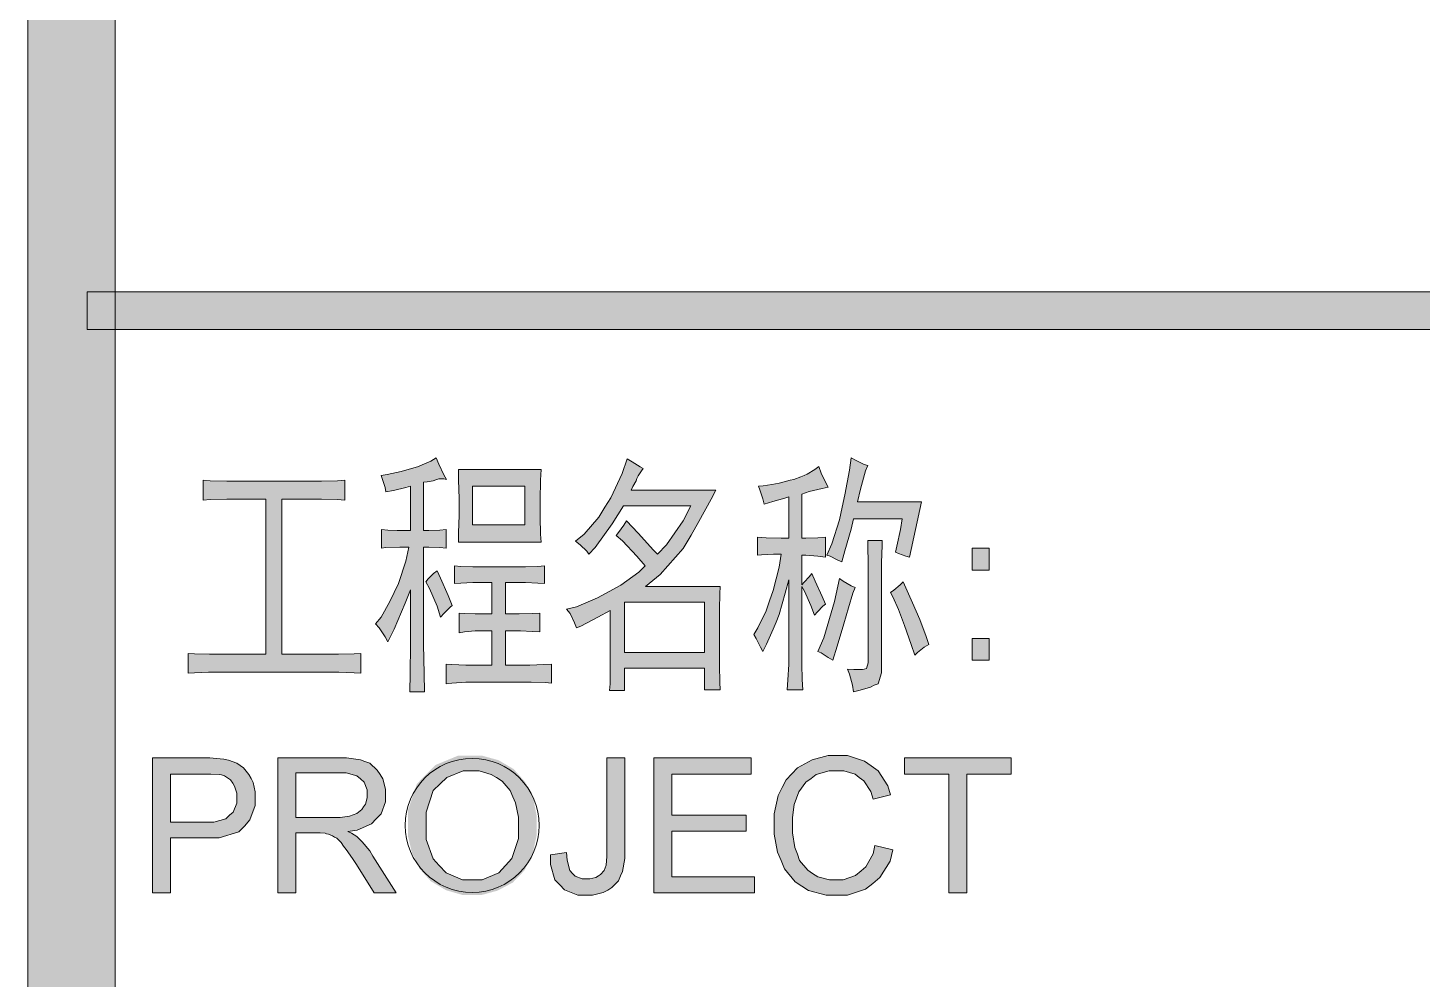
# Model space of a CAD drawing. Header units: millimetres. Extents: x 0 to 586, y 0 to 414.
# Drawn here: x 541.05 to 552.02, y 63.29 to 70.78 of the extents above; entities that cross this region are included whole.
import ezdxf

# ---------------------------------------------------------------- set-up
doc = ezdxf.new("R2010")
doc.units = ezdxf.units.MM

msp = doc.modelspace()

# ---------------------------------------------------------------- hatches: boundary and pattern name
h = msp.add_hatch(color=0)
h.dxf.hatch_style = 2
h.paths.add_polyline_path([(541.736139, 9.860139), (541.048222, 9.860139), (541.048222, 404.223361), (541.736139, 404.223361)])
h = msp.add_hatch(color=0)
h.dxf.hatch_style = 2
h.paths.add_polyline_path([(541.513889, 68.403611), (541.513889, 68.699944), (575.895611, 68.699944), (575.895611, 68.403611)])
h = msp.add_hatch(color=0)
h.dxf.hatch_style = 2
h.paths.add_polyline_path([(543.828111, 67.257083), (543.8775, 67.264139), (543.986861, 67.288833), (544.050361, 67.306472), (544.113861, 67.324111), (544.219694, 67.369972), (544.262028, 67.394667), (544.283194, 67.345278), (544.322, 67.260611), (544.343167, 67.225333), (544.322, 67.228861), (544.283194, 67.228861), (544.2585, 67.221806), (544.237333, 67.21475), (544.191472, 67.207694), (544.16325, 67.204167), (544.16325, 66.823167), (544.205583, 66.823167), (544.29025, 66.826694), (544.339639, 66.830222), (544.339639, 66.685583), (544.29025, 66.689111), (544.205583, 66.692639), (544.16325, 66.692639), (544.16325, 66.011778), (544.16325, 65.927111), (544.166778, 65.697806), (544.170306, 65.553167), (544.053889, 65.553167), (544.057417, 65.697806), (544.060944, 65.923583), (544.060944, 66.004722), (544.060944, 66.3575), (544.018611, 66.251667), (543.930417, 66.047056), (543.881028, 65.948278), (543.859861, 65.987083), (543.814, 66.057639), (543.785778, 66.089389), (543.828111, 66.142306), (543.898667, 66.265778), (543.930417, 66.336333), (543.965694, 66.406889), (544.022139, 66.583278), (544.046833, 66.692639), (543.976278, 66.692639), (543.866917, 66.689111), (543.831639, 66.685583), (543.831639, 66.830222), (543.881028, 66.826694), (543.955111, 66.823167), (543.979806, 66.823167), (544.060944, 66.823167), (544.060944, 67.172417), (544.022139, 67.161833), (543.926889, 67.137139), (543.866917, 67.126556), (543.859861, 67.161833), (543.838694, 67.225333)])
h = msp.add_hatch(color=0)
h.paths.add_polyline_path([(545.891861, 67.31), (545.87775, 67.292361), (545.853056, 67.253556), (545.842472, 67.232389), (545.835417, 67.21475), (545.810722, 67.168889), (545.796611, 67.140667), (546.463361, 67.140667), (546.428083, 67.070111), (546.329306, 66.893722), (546.269333, 66.787889), (546.205833, 66.682056), (546.025917, 66.477444), (545.9095, 66.382194), (546.498639, 66.382194), (546.495111, 66.32575), (546.491583, 66.205806), (546.491583, 66.142306), (546.491583, 65.824806), (546.491583, 65.761306), (546.495111, 65.630778), (546.498639, 65.570806), (546.375167, 65.570806), (546.375167, 65.740139), (545.743694, 65.740139), (545.743694, 65.56375), (545.627278, 65.56375), (545.630806, 65.616667), (545.630806, 65.740139), (545.630806, 65.810694), (545.630806, 66.195222), (545.535556, 66.142306), (545.4015, 66.07175), (545.366222, 66.057639), (545.352111, 66.096444), (545.316833, 66.170528), (545.288611, 66.205806), (545.366222, 66.223444), (545.532028, 66.294), (545.62375, 66.343389), (545.715472, 66.392778), (545.856583, 66.495083), (545.905972, 66.544472), (545.842472, 66.622083), (545.729583, 66.742028), (545.680194, 66.784361), (545.697833, 66.809056), (545.740167, 66.8655), (545.761333, 66.900778), (545.853056, 66.802), (545.973, 66.667944), (546.00475, 66.636194), (546.075306, 66.710278), (546.205833, 66.900778), (546.265806, 67.017194), (545.736639, 67.017194), (545.648444, 66.876083), (545.514389, 66.689111), (545.465, 66.636194), (545.447361, 66.660889), (545.394444, 66.710278), (545.359167, 66.7385), (545.426194, 66.794944), (545.542611, 66.929), (545.588472, 67.006611), (545.637861, 67.080694), (545.726056, 67.271194), (545.764861, 67.387611), (545.803667, 67.362917), (545.867167, 67.324111)])
h.paths.add_polyline_path([(546.375167, 65.863611), (546.375167, 66.258722), (545.743694, 66.258722), (545.743694, 65.863611)])
h = msp.add_hatch(color=0)
h.dxf.hatch_style = 2
h.paths.add_polyline_path([(547.659278, 67.334694), (547.641639, 67.292361), (547.602833, 67.147722), (547.578139, 67.048944), (548.082611, 67.048944), (547.987361, 66.615028), (547.959139, 66.622083), (547.902694, 66.64325), (547.878, 66.653833), (547.888583, 66.699694), (547.916806, 66.830222), (547.930917, 66.914889), (547.546389, 66.914889), (547.52875, 66.83375), (547.479361, 66.664417), (547.454667, 66.576222), (547.419389, 66.593861), (547.362944, 66.622083), (547.33825, 66.629139), (547.377056, 66.717333), (547.437028, 66.907833), (547.458194, 67.006611), (547.479361, 67.105389), (547.514639, 67.299417), (547.52875, 67.394667), (547.567556, 67.3735), (547.631056, 67.34175)])
h = msp.add_hatch(color=0)
h.paths.add_polyline_path([(545.087528, 67.302944), (545.084, 67.218278), (545.080472, 67.063056), (545.080472, 66.9925), (545.080472, 66.929), (545.084, 66.794944), (545.087528, 66.731444), (544.438417, 66.731444), (544.438417, 66.805528), (544.441944, 66.943111), (544.441944, 67.010139), (544.441944, 67.073639), (544.438417, 67.221806), (544.438417, 67.302944)])
h.paths.add_polyline_path([(544.960528, 66.869028), (544.960528, 67.172417), (544.547778, 67.172417), (544.547778, 66.869028)])
h = msp.add_hatch(color=0)
h.dxf.hatch_style = 2
h.paths.add_polyline_path([(546.763222, 66.004722), (546.794972, 66.057639), (546.858472, 66.191694), (546.886694, 66.269306), (546.914917, 66.350444), (546.960778, 66.533889), (546.978417, 66.636194), (546.918444, 66.636194), (546.823194, 66.632667), (546.791444, 66.629139), (546.791444, 66.77025), (546.858472, 66.766722), (546.978417, 66.763194), (547.038389, 66.763194), (547.038389, 67.08775), (547.006639, 67.077167), (546.911389, 67.052472), (546.844361, 67.031306), (546.833778, 67.073639), (546.809083, 67.144194), (546.7985, 67.172417), (546.837306, 67.175944), (546.904333, 67.186528), (546.932556, 67.190056), (546.960778, 67.197111), (547.02075, 67.211222), (547.048972, 67.218278), (547.077194, 67.225333), (547.133639, 67.2465), (547.158333, 67.257083), (547.183028, 67.267667), (547.243, 67.302944), (547.27475, 67.327639), (547.292389, 67.274722), (547.331194, 67.193583), (547.348833, 67.165361), (547.299444, 67.154778), (547.197139, 67.130083), (547.140694, 67.108917), (547.140694, 66.763194), (547.172444, 66.763194), (547.267694, 66.766722), (547.327667, 66.77025), (547.327667, 66.615028), (547.267694, 66.622083), (547.172444, 66.629139), (547.140694, 66.629139), (547.140694, 66.396306), (547.158333, 66.417472), (547.197139, 66.459806), (547.218306, 66.4845), (547.246528, 66.424528), (547.299444, 66.304583), (547.327667, 66.244611), (547.3065, 66.226972), (547.264167, 66.184639), (547.239472, 66.156417), (547.21125, 66.234028), (547.161861, 66.346917), (547.140694, 66.382194), (547.140694, 65.810694), (547.140694, 65.771889), (547.144222, 65.651944), (547.14775, 65.570806), (547.024278, 65.570806), (547.031333, 65.648417), (547.038389, 65.768361), (547.038389, 65.810694), (547.038389, 66.435111), (547.010167, 66.329278), (546.960778, 66.163472), (546.939611, 66.1035), (546.914917, 66.047056), (546.862, 65.930639), (546.833778, 65.870667), (546.816139, 65.905944), (546.780861, 65.972972)])
h = msp.add_hatch(color=0)
h.dxf.hatch_style = 2
h.paths.add_polyline_path([(543.288361, 67.211222), (543.358917, 67.211222), (543.485917, 67.21475), (543.542361, 67.218278), (543.542361, 67.063056), (543.485917, 67.066583), (543.358917, 67.070111), (543.288361, 67.070111), (543.048472, 67.070111), (543.048472, 65.8495), (543.425944, 65.8495), (543.492972, 65.8495), (543.616444, 65.853028), (543.669361, 65.856556), (543.669361, 65.701333), (543.616444, 65.704861), (543.4965, 65.708389), (543.433, 65.708389), (542.533417, 65.708389), (542.469917, 65.708389), (542.360556, 65.704861), (542.311167, 65.701333), (542.311167, 65.856556), (542.360556, 65.853028), (542.476972, 65.8495), (542.540472, 65.8495), (542.921472, 65.8495), (542.921472, 67.070111), (542.688639, 67.070111), (542.614556, 67.070111), (542.484028, 67.066583), (542.427583, 67.063056), (542.427583, 67.218278), (542.484028, 67.21475), (542.614556, 67.211222), (542.688639, 67.211222)])
h = msp.add_hatch(color=0)
h.dxf.hatch_style = 2
h.paths.add_polyline_path([(547.772167, 66.745556), (547.772167, 66.70675), (547.768639, 66.572694), (547.768639, 66.473917), (547.768639, 65.778944), (547.768639, 65.704861), (547.740417, 65.616667), (547.708667, 65.606083), (547.680444, 65.591972), (547.599306, 65.567278), (547.546389, 65.553167), (547.539333, 65.606083), (547.514639, 65.694278), (547.500528, 65.733083), (547.549917, 65.729556), (547.616944, 65.729556), (547.631056, 65.733083), (547.648694, 65.736611), (547.662806, 65.782472), (547.662806, 65.824806), (547.662806, 66.473917), (547.662806, 66.565639), (547.659278, 66.699694), (547.659278, 66.745556)])
h = msp.add_hatch(color=0)
h.dxf.hatch_style = 2
h.paths.add_polyline_path([(548.615306, 66.512722), (548.48125, 66.512722), (548.48125, 66.685583), (548.615306, 66.685583)])
h = msp.add_hatch(color=0)
h.dxf.hatch_style = 2
h.paths.add_polyline_path([(544.918194, 66.537417), (544.964056, 66.537417), (545.062833, 66.540944), (545.11575, 66.544472), (545.11575, 66.406889), (545.062833, 66.410417), (544.964056, 66.413944), (544.918194, 66.413944), (544.808833, 66.413944), (544.808833, 66.167), (544.872333, 66.167), (544.914667, 66.167), (545.016972, 66.170528), (545.076944, 66.174056), (545.076944, 66.025889), (545.016972, 66.029417), (544.92525, 66.032944), (544.889972, 66.032944), (544.808833, 66.032944), (544.808833, 65.764833), (544.946417, 65.764833), (544.999333, 65.764833), (545.108694, 65.768361), (545.168667, 65.771889), (545.168667, 65.623722), (545.122806, 65.62725), (545.009917, 65.630778), (544.946417, 65.630778), (544.558361, 65.630778), (544.494861, 65.630778), (544.3855, 65.623722), (544.339639, 65.616667), (544.339639, 65.771889), (544.3855, 65.768361), (544.494861, 65.764833), (544.558361, 65.764833), (544.699472, 65.764833), (544.699472, 66.032944), (544.618333, 66.032944), (544.568944, 66.032944), (544.484278, 66.025889), (544.441944, 66.018833), (544.441944, 66.174056), (544.484278, 66.170528), (544.568944, 66.167), (544.618333, 66.167), (544.699472, 66.167), (544.699472, 66.413944), (544.604222, 66.413944), (544.551306, 66.413944), (544.456056, 66.410417), (544.406667, 66.406889), (544.406667, 66.544472), (544.456056, 66.540944), (544.551306, 66.537417), (544.604222, 66.537417)])
h = msp.add_hatch(color=0)
h.dxf.hatch_style = 2
h.paths.add_polyline_path([(544.269083, 66.505667), (544.297306, 66.449222), (544.357278, 66.311639), (544.389028, 66.234028), (544.371389, 66.219917), (544.325528, 66.174056), (544.297306, 66.142306), (544.269083, 66.226972), (544.209111, 66.368083), (544.180889, 66.421), (544.198528, 66.442167), (544.240861, 66.4845)])
h = msp.add_hatch(color=0)
h.dxf.hatch_style = 2
h.paths.add_polyline_path([(547.5605, 66.375139), (547.542861, 66.329278), (547.507583, 66.216389), (547.489944, 66.152889), (547.472306, 66.089389), (547.419389, 65.913), (547.384111, 65.803639), (547.348833, 65.824806), (547.292389, 65.860083), (547.267694, 65.870667), (547.313556, 65.980028), (547.398222, 66.265778), (547.437028, 66.445694), (547.46525, 66.424528), (547.52875, 66.38925)])
h = msp.add_hatch(color=0)
h.dxf.hatch_style = 2
h.paths.add_polyline_path([(547.937972, 66.421), (547.959139, 66.371611), (548.012056, 66.255194), (548.040278, 66.188167), (548.0685, 66.124667), (548.117889, 65.990611), (548.139056, 65.927111), (548.103778, 65.905944), (548.050861, 65.863611), (548.029694, 65.842444), (548.001472, 65.927111), (547.948556, 66.075278), (547.923861, 66.138778), (547.902694, 66.202278), (547.856833, 66.301056), (547.839194, 66.336333), (547.863889, 66.353972), (547.913278, 66.396306)])
h = msp.add_hatch(color=0)
h.dxf.hatch_style = 2
h.paths.add_polyline_path([(548.615306, 65.803639), (548.48125, 65.803639), (548.48125, 65.972972), (548.615306, 65.972972)])
h = msp.add_hatch(color=0)
h.paths.add_polyline_path([(542.028944, 63.972722), (542.028944, 65.034583), (542.427583, 65.034583), (542.4805, 65.034583), (542.561639, 65.027528), (542.589861, 65.024), (542.628667, 65.016944), (542.692167, 64.99225), (542.720389, 64.974611), (542.745083, 64.956972), (542.787417, 64.904056), (542.805056, 64.872306), (542.822694, 64.840556), (542.836806, 64.766472), (542.836806, 64.727667), (542.836806, 64.660639), (542.794472, 64.54775), (542.752139, 64.498361), (542.709806, 64.4525), (542.554583, 64.406639), (542.441694, 64.406639), (542.170056, 64.406639), (542.170056, 63.972722)])
h.paths.add_polyline_path([(542.170056, 64.530111), (542.441694, 64.530111), (542.51225, 64.530111), (542.6075, 64.554806), (542.635722, 64.583028), (542.663944, 64.607722), (542.692167, 64.678278), (542.692167, 64.724139), (542.692167, 64.755889), (542.674528, 64.812333), (542.660417, 64.837028), (542.642778, 64.861722), (542.596917, 64.893472), (542.572222, 64.900528), (542.554583, 64.904056), (542.487556, 64.907583), (542.441694, 64.907583), (542.170056, 64.907583)])
h = msp.add_hatch(color=0)
h.paths.add_polyline_path([(543.016722, 63.972722), (543.016722, 65.034583), (543.485917, 65.034583), (543.556472, 65.034583), (543.665833, 65.020472), (543.701111, 65.006361), (543.739917, 64.99225), (543.796361, 64.939333), (543.821056, 64.904056), (543.842222, 64.868778), (543.863389, 64.787639), (543.863389, 64.745306), (543.863389, 64.688861), (543.828111, 64.593611), (543.789306, 64.554806), (543.754028, 64.516), (543.641139, 64.466611), (543.567056, 64.456028), (543.595278, 64.441917), (543.637611, 64.417222), (543.651722, 64.403111), (543.679944, 64.374889), (543.739917, 64.304333), (543.764611, 64.262), (543.948056, 63.972722), (543.775194, 63.972722), (543.634083, 64.194972), (543.602333, 64.244361), (543.552944, 64.314917), (543.531778, 64.339611), (543.514139, 64.367833), (543.478861, 64.403111), (543.461222, 64.410167), (543.447111, 64.42075), (543.415361, 64.434861), (543.397722, 64.438389), (543.387139, 64.441917), (543.348333, 64.445444), (543.320111, 64.445444), (543.157833, 64.445444), (543.157833, 63.972722)])
h.paths.add_polyline_path([(543.157833, 64.565389), (543.457694, 64.565389), (543.507083, 64.565389), (543.581167, 64.575972), (543.609389, 64.586556), (543.637611, 64.597139), (543.676417, 64.628889), (543.690528, 64.650056), (543.704639, 64.671222), (543.71875, 64.720611), (543.71875, 64.745306), (543.71875, 64.784111), (543.694056, 64.844083), (543.665833, 64.868778), (543.637611, 64.893472), (543.552944, 64.918167), (543.492972, 64.918167), (543.157833, 64.918167)])
h = msp.add_hatch(color=0)
h.paths.add_polyline_path([(544.039778, 64.491306), (544.039778, 64.621833), (544.110333, 64.829972), (544.180889, 64.904056), (544.254972, 64.978139), (544.434889, 65.052222), (544.547778, 65.052222), (544.621861, 65.052222), (544.752389, 65.016944), (544.812361, 64.981667), (544.872333, 64.946389), (544.960528, 64.847611), (544.992278, 64.787639), (545.024028, 64.724139), (545.05225, 64.583028), (545.05225, 64.501889), (545.05225, 64.42075), (545.0205, 64.276111), (544.98875, 64.212611), (544.957, 64.149111), (544.865278, 64.053861), (544.805306, 64.022111), (544.745333, 63.990361), (544.614806, 63.955083), (544.547778, 63.955083), (544.473694, 63.955083), (544.339639, 63.993889), (544.279667, 64.029167), (544.219694, 64.064444), (544.1315, 64.163222), (544.103278, 64.226722), (544.071528, 64.286694), (544.039778, 64.42075)])
h.paths.add_polyline_path([(544.184417, 64.487778), (544.184417, 64.392528), (544.237333, 64.240833), (544.286722, 64.187917), (544.339639, 64.131472), (544.470167, 64.075028), (544.547778, 64.075028), (544.625389, 64.075028), (544.755917, 64.131472), (544.808833, 64.187917), (544.858222, 64.244361), (544.911139, 64.399583), (544.911139, 64.501889), (544.911139, 64.568917), (544.886444, 64.681806), (544.865278, 64.727667), (544.844111, 64.777056), (544.780611, 64.851139), (544.738278, 64.879361), (544.695944, 64.904056), (544.600694, 64.932278), (544.547778, 64.932278), (544.473694, 64.932278), (544.346694, 64.879361), (544.293778, 64.829972), (544.237333, 64.777056), (544.184417, 64.607722)])
h = msp.add_hatch(color=0)
h.dxf.hatch_style = 2
h.paths.add_polyline_path([(545.161611, 64.272583), (545.288611, 64.290222), (545.292139, 64.23025), (545.313306, 64.149111), (545.334472, 64.124417), (545.355639, 64.10325), (545.412083, 64.082083), (545.447361, 64.082083), (545.472056, 64.082083), (545.517917, 64.092667), (545.539083, 64.106778), (545.556722, 64.117361), (545.584944, 64.149111), (545.592, 64.170278), (545.599056, 64.191444), (545.606111, 64.258472), (545.606111, 64.304333), (545.606111, 65.034583), (545.747222, 65.034583), (545.747222, 64.311389), (545.747222, 64.244361), (545.729583, 64.142056), (545.711944, 64.106778), (545.697833, 64.067972), (545.644917, 64.015056), (545.613167, 63.993889), (545.577889, 63.97625), (545.493222, 63.955083), (545.447361, 63.955083), (545.376806, 63.955083), (545.270972, 63.997417), (545.235694, 64.036222), (545.196889, 64.075028), (545.161611, 64.194972)])
h = msp.add_hatch(color=0)
h.dxf.hatch_style = 2
h.paths.add_polyline_path([(545.976528, 63.972722), (545.976528, 65.034583), (546.742056, 65.034583), (546.742056, 64.907583), (546.117639, 64.907583), (546.117639, 64.583028), (546.70325, 64.583028), (546.70325, 64.459556), (546.117639, 64.459556), (546.117639, 64.099722), (546.76675, 64.099722), (546.76675, 63.972722)])
h = msp.add_hatch(color=0)
h.dxf.hatch_style = 2
h.paths.add_polyline_path([(547.715722, 64.346667), (547.856833, 64.311389), (547.835667, 64.223194), (547.754528, 64.092667), (547.698083, 64.046806), (547.641639, 64.000944), (547.500528, 63.955083), (547.419389, 63.955083), (547.331194, 63.955083), (547.193611, 63.990361), (547.140694, 64.025639), (547.087778, 64.060917), (547.003111, 64.163222), (546.978417, 64.226722), (546.950194, 64.29375), (546.921972, 64.434861), (546.921972, 64.512472), (546.921972, 64.593611), (546.953722, 64.73825), (546.985472, 64.80175), (547.017222, 64.861722), (547.105417, 64.956972), (547.165389, 64.988722), (547.221833, 65.020472), (547.348833, 65.052222), (547.419389, 65.052222), (547.500528, 65.052222), (547.634583, 65.009889), (547.6875, 64.971083), (547.740417, 64.932278), (547.818028, 64.815861), (547.839194, 64.745306), (547.701611, 64.710028), (547.683972, 64.77), (547.627528, 64.854667), (547.59225, 64.879361), (547.5605, 64.907583), (547.472306, 64.932278), (547.415861, 64.932278), (547.355889, 64.932278), (547.253583, 64.904056), (547.214778, 64.872306), (547.172444, 64.844083), (547.116, 64.766472), (547.098361, 64.717083), (547.080722, 64.667694), (547.066611, 64.565389), (547.066611, 64.512472), (547.066611, 64.445444), (547.08425, 64.329028), (547.105417, 64.276111), (547.123056, 64.226722), (547.186556, 64.152639), (547.225361, 64.124417), (547.267694, 64.099722), (547.359417, 64.075028), (547.405278, 64.075028), (547.46525, 64.075028), (547.564028, 64.110306), (547.606361, 64.145583), (547.645167, 64.177333), (547.701611, 64.279639)])
h = msp.add_hatch(color=0)
h.dxf.hatch_style = 2
h.paths.add_polyline_path([(548.297806, 63.972722), (548.297806, 64.907583), (547.948556, 64.907583), (547.948556, 65.034583), (548.788167, 65.034583), (548.788167, 64.907583), (548.438917, 64.907583), (548.438917, 63.972722)])

# ---------------------------------------------------------------- linework, layer by layer
at = {"color": 0, "lineweight": 0}
for points in [[(541.736139, 9.860139), (541.048222, 9.860139), (541.048222, 404.223361), (541.736139, 404.223361)], [(541.513889, 68.403611), (541.513889, 68.699944), (575.895611, 68.699944), (575.895611, 68.403611)], [(543.828111, 67.257083), (543.8775, 67.264139), (543.986861, 67.288833), (544.050361, 67.306472), (544.113861, 67.324111), (544.219694, 67.369972), (544.262028, 67.394667), (544.283194, 67.345278), (544.322, 67.260611), (544.343167, 67.225333), (544.322, 67.228861), (544.283194, 67.228861), (544.2585, 67.221806), (544.237333, 67.21475), (544.191472, 67.207694), (544.16325, 67.204167), (544.16325, 66.823167), (544.205583, 66.823167), (544.29025, 66.826694), (544.339639, 66.830222), (544.339639, 66.685583), (544.29025, 66.689111), (544.205583, 66.692639), (544.16325, 66.692639), (544.16325, 66.011778), (544.16325, 65.927111), (544.166778, 65.697806), (544.170306, 65.553167), (544.053889, 65.553167), (544.057417, 65.697806), (544.060944, 65.923583), (544.060944, 66.004722), (544.060944, 66.3575), (544.018611, 66.251667), (543.930417, 66.047056), (543.881028, 65.948278), (543.859861, 65.987083), (543.814, 66.057639), (543.785778, 66.089389), (543.828111, 66.142306), (543.898667, 66.265778), (543.930417, 66.336333), (543.965694, 66.406889), (544.022139, 66.583278), (544.046833, 66.692639), (543.976278, 66.692639), (543.866917, 66.689111), (543.831639, 66.685583), (543.831639, 66.830222), (543.881028, 66.826694), (543.955111, 66.823167), (543.979806, 66.823167), (544.060944, 66.823167), (544.060944, 67.172417), (544.022139, 67.161833), (543.926889, 67.137139), (543.866917, 67.126556), (543.859861, 67.161833), (543.838694, 67.225333)], [(545.891861, 67.31), (545.87775, 67.292361), (545.853056, 67.253556), (545.842472, 67.232389), (545.835417, 67.21475), (545.810722, 67.168889), (545.796611, 67.140667), (546.463361, 67.140667), (546.428083, 67.070111), (546.329306, 66.893722), (546.269333, 66.787889), (546.205833, 66.682056), (546.025917, 66.477444), (545.9095, 66.382194), (546.498639, 66.382194), (546.495111, 66.32575), (546.491583, 66.205806), (546.491583, 66.142306), (546.491583, 65.824806), (546.491583, 65.761306), (546.495111, 65.630778), (546.498639, 65.570806), (546.375167, 65.570806), (546.375167, 65.740139), (545.743694, 65.740139), (545.743694, 65.56375), (545.627278, 65.56375), (545.630806, 65.616667), (545.630806, 65.740139), (545.630806, 65.810694), (545.630806, 66.195222), (545.535556, 66.142306), (545.4015, 66.07175), (545.366222, 66.057639), (545.352111, 66.096444), (545.316833, 66.170528), (545.288611, 66.205806), (545.366222, 66.223444), (545.532028, 66.294), (545.62375, 66.343389), (545.715472, 66.392778), (545.856583, 66.495083), (545.905972, 66.544472), (545.842472, 66.622083), (545.729583, 66.742028), (545.680194, 66.784361), (545.697833, 66.809056), (545.740167, 66.8655), (545.761333, 66.900778), (545.853056, 66.802), (545.973, 66.667944), (546.00475, 66.636194), (546.075306, 66.710278), (546.205833, 66.900778), (546.265806, 67.017194), (545.736639, 67.017194), (545.648444, 66.876083), (545.514389, 66.689111), (545.465, 66.636194), (545.447361, 66.660889), (545.394444, 66.710278), (545.359167, 66.7385), (545.426194, 66.794944), (545.542611, 66.929), (545.588472, 67.006611), (545.637861, 67.080694), (545.726056, 67.271194), (545.764861, 67.387611), (545.803667, 67.362917), (545.867167, 67.324111)], [(547.659278, 67.334694), (547.641639, 67.292361), (547.602833, 67.147722), (547.578139, 67.048944), (548.082611, 67.048944), (547.987361, 66.615028), (547.959139, 66.622083), (547.902694, 66.64325), (547.878, 66.653833), (547.888583, 66.699694), (547.916806, 66.830222), (547.930917, 66.914889), (547.546389, 66.914889), (547.52875, 66.83375), (547.479361, 66.664417), (547.454667, 66.576222), (547.419389, 66.593861), (547.362944, 66.622083), (547.33825, 66.629139), (547.377056, 66.717333), (547.437028, 66.907833), (547.458194, 67.006611), (547.479361, 67.105389), (547.514639, 67.299417), (547.52875, 67.394667), (547.567556, 67.3735), (547.631056, 67.34175)], [(545.087528, 67.302944), (545.084, 67.218278), (545.080472, 67.063056), (545.080472, 66.9925), (545.080472, 66.929), (545.084, 66.794944), (545.087528, 66.731444), (544.438417, 66.731444), (544.438417, 66.805528), (544.441944, 66.943111), (544.441944, 67.010139), (544.441944, 67.073639), (544.438417, 67.221806), (544.438417, 67.302944)], [(546.763222, 66.004722), (546.794972, 66.057639), (546.858472, 66.191694), (546.886694, 66.269306), (546.914917, 66.350444), (546.960778, 66.533889), (546.978417, 66.636194), (546.918444, 66.636194), (546.823194, 66.632667), (546.791444, 66.629139), (546.791444, 66.77025), (546.858472, 66.766722), (546.978417, 66.763194), (547.038389, 66.763194), (547.038389, 67.08775), (547.006639, 67.077167), (546.911389, 67.052472), (546.844361, 67.031306), (546.833778, 67.073639), (546.809083, 67.144194), (546.7985, 67.172417), (546.837306, 67.175944), (546.904333, 67.186528), (546.932556, 67.190056), (546.960778, 67.197111), (547.02075, 67.211222), (547.048972, 67.218278), (547.077194, 67.225333), (547.133639, 67.2465), (547.158333, 67.257083), (547.183028, 67.267667), (547.243, 67.302944), (547.27475, 67.327639), (547.292389, 67.274722), (547.331194, 67.193583), (547.348833, 67.165361), (547.299444, 67.154778), (547.197139, 67.130083), (547.140694, 67.108917), (547.140694, 66.763194), (547.172444, 66.763194), (547.267694, 66.766722), (547.327667, 66.77025), (547.327667, 66.615028), (547.267694, 66.622083), (547.172444, 66.629139), (547.140694, 66.629139), (547.140694, 66.396306), (547.158333, 66.417472), (547.197139, 66.459806), (547.218306, 66.4845), (547.246528, 66.424528), (547.299444, 66.304583), (547.327667, 66.244611), (547.3065, 66.226972), (547.264167, 66.184639), (547.239472, 66.156417), (547.21125, 66.234028), (547.161861, 66.346917), (547.140694, 66.382194), (547.140694, 65.810694), (547.140694, 65.771889), (547.144222, 65.651944), (547.14775, 65.570806), (547.024278, 65.570806), (547.031333, 65.648417), (547.038389, 65.768361), (547.038389, 65.810694), (547.038389, 66.435111), (547.010167, 66.329278), (546.960778, 66.163472), (546.939611, 66.1035), (546.914917, 66.047056), (546.862, 65.930639), (546.833778, 65.870667), (546.816139, 65.905944), (546.780861, 65.972972)], [(543.288361, 67.211222), (543.358917, 67.211222), (543.485917, 67.21475), (543.542361, 67.218278), (543.542361, 67.063056), (543.485917, 67.066583), (543.358917, 67.070111), (543.288361, 67.070111), (543.048472, 67.070111), (543.048472, 65.8495), (543.425944, 65.8495), (543.492972, 65.8495), (543.616444, 65.853028), (543.669361, 65.856556), (543.669361, 65.701333), (543.616444, 65.704861), (543.4965, 65.708389), (543.433, 65.708389), (542.533417, 65.708389), (542.469917, 65.708389), (542.360556, 65.704861), (542.311167, 65.701333), (542.311167, 65.856556), (542.360556, 65.853028), (542.476972, 65.8495), (542.540472, 65.8495), (542.921472, 65.8495), (542.921472, 67.070111), (542.688639, 67.070111), (542.614556, 67.070111), (542.484028, 67.066583), (542.427583, 67.063056), (542.427583, 67.218278), (542.484028, 67.21475), (542.614556, 67.211222), (542.688639, 67.211222)], [(544.960528, 66.869028), (544.960528, 67.172417), (544.547778, 67.172417), (544.547778, 66.869028)], [(547.772167, 66.745556), (547.772167, 66.70675), (547.768639, 66.572694), (547.768639, 66.473917), (547.768639, 65.778944), (547.768639, 65.704861), (547.740417, 65.616667), (547.708667, 65.606083), (547.680444, 65.591972), (547.599306, 65.567278), (547.546389, 65.553167), (547.539333, 65.606083), (547.514639, 65.694278), (547.500528, 65.733083), (547.549917, 65.729556), (547.616944, 65.729556), (547.631056, 65.733083), (547.648694, 65.736611), (547.662806, 65.782472), (547.662806, 65.824806), (547.662806, 66.473917), (547.662806, 66.565639), (547.659278, 66.699694), (547.659278, 66.745556)], [(548.615306, 66.512722), (548.48125, 66.512722), (548.48125, 66.685583), (548.615306, 66.685583)], [(544.918194, 66.537417), (544.964056, 66.537417), (545.062833, 66.540944), (545.11575, 66.544472), (545.11575, 66.406889), (545.062833, 66.410417), (544.964056, 66.413944), (544.918194, 66.413944), (544.808833, 66.413944), (544.808833, 66.167), (544.872333, 66.167), (544.914667, 66.167), (545.016972, 66.170528), (545.076944, 66.174056), (545.076944, 66.025889), (545.016972, 66.029417), (544.92525, 66.032944), (544.889972, 66.032944), (544.808833, 66.032944), (544.808833, 65.764833), (544.946417, 65.764833), (544.999333, 65.764833), (545.108694, 65.768361), (545.168667, 65.771889), (545.168667, 65.623722), (545.122806, 65.62725), (545.009917, 65.630778), (544.946417, 65.630778), (544.558361, 65.630778), (544.494861, 65.630778), (544.3855, 65.623722), (544.339639, 65.616667), (544.339639, 65.771889), (544.3855, 65.768361), (544.494861, 65.764833), (544.558361, 65.764833), (544.699472, 65.764833), (544.699472, 66.032944), (544.618333, 66.032944), (544.568944, 66.032944), (544.484278, 66.025889), (544.441944, 66.018833), (544.441944, 66.174056), (544.484278, 66.170528), (544.568944, 66.167), (544.618333, 66.167), (544.699472, 66.167), (544.699472, 66.413944), (544.604222, 66.413944), (544.551306, 66.413944), (544.456056, 66.410417), (544.406667, 66.406889), (544.406667, 66.544472), (544.456056, 66.540944), (544.551306, 66.537417), (544.604222, 66.537417)], [(544.269083, 66.505667), (544.297306, 66.449222), (544.357278, 66.311639), (544.389028, 66.234028), (544.371389, 66.219917), (544.325528, 66.174056), (544.297306, 66.142306), (544.269083, 66.226972), (544.209111, 66.368083), (544.180889, 66.421), (544.198528, 66.442167), (544.240861, 66.4845)], [(547.5605, 66.375139), (547.542861, 66.329278), (547.507583, 66.216389), (547.489944, 66.152889), (547.472306, 66.089389), (547.419389, 65.913), (547.384111, 65.803639), (547.348833, 65.824806), (547.292389, 65.860083), (547.267694, 65.870667), (547.313556, 65.980028), (547.398222, 66.265778), (547.437028, 66.445694), (547.46525, 66.424528), (547.52875, 66.38925)], [(547.937972, 66.421), (547.959139, 66.371611), (548.012056, 66.255194), (548.040278, 66.188167), (548.0685, 66.124667), (548.117889, 65.990611), (548.139056, 65.927111), (548.103778, 65.905944), (548.050861, 65.863611), (548.029694, 65.842444), (548.001472, 65.927111), (547.948556, 66.075278), (547.923861, 66.138778), (547.902694, 66.202278), (547.856833, 66.301056), (547.839194, 66.336333), (547.863889, 66.353972), (547.913278, 66.396306)], [(546.375167, 65.863611), (546.375167, 66.258722), (545.743694, 66.258722), (545.743694, 65.863611)], [(548.615306, 65.803639), (548.48125, 65.803639), (548.48125, 65.972972), (548.615306, 65.972972)], [(542.028944, 63.972722), (542.028944, 65.034583), (542.427583, 65.034583), (542.4805, 65.034583), (542.561639, 65.027528), (542.589861, 65.024), (542.628667, 65.016944), (542.692167, 64.99225), (542.720389, 64.974611), (542.745083, 64.956972), (542.787417, 64.904056), (542.805056, 64.872306), (542.822694, 64.840556), (542.836806, 64.766472), (542.836806, 64.727667), (542.836806, 64.660639), (542.794472, 64.54775), (542.752139, 64.498361), (542.709806, 64.4525), (542.554583, 64.406639), (542.441694, 64.406639), (542.170056, 64.406639), (542.170056, 63.972722)], [(543.016722, 63.972722), (543.016722, 65.034583), (543.485917, 65.034583), (543.556472, 65.034583), (543.665833, 65.020472), (543.701111, 65.006361), (543.739917, 64.99225), (543.796361, 64.939333), (543.821056, 64.904056), (543.842222, 64.868778), (543.863389, 64.787639), (543.863389, 64.745306), (543.863389, 64.688861), (543.828111, 64.593611), (543.789306, 64.554806), (543.754028, 64.516), (543.641139, 64.466611), (543.567056, 64.456028), (543.595278, 64.441917), (543.637611, 64.417222), (543.651722, 64.403111), (543.679944, 64.374889), (543.739917, 64.304333), (543.764611, 64.262), (543.948056, 63.972722), (543.775194, 63.972722), (543.634083, 64.194972), (543.602333, 64.244361), (543.552944, 64.314917), (543.531778, 64.339611), (543.514139, 64.367833), (543.478861, 64.403111), (543.461222, 64.410167), (543.447111, 64.42075), (543.415361, 64.434861), (543.397722, 64.438389), (543.387139, 64.441917), (543.348333, 64.445444), (543.320111, 64.445444), (543.157833, 64.445444), (543.157833, 63.972722)], [(545.161611, 64.272583), (545.288611, 64.290222), (545.292139, 64.23025), (545.313306, 64.149111), (545.334472, 64.124417), (545.355639, 64.10325), (545.412083, 64.082083), (545.447361, 64.082083), (545.472056, 64.082083), (545.517917, 64.092667), (545.539083, 64.106778), (545.556722, 64.117361), (545.584944, 64.149111), (545.592, 64.170278), (545.599056, 64.191444), (545.606111, 64.258472), (545.606111, 64.304333), (545.606111, 65.034583), (545.747222, 65.034583), (545.747222, 64.311389), (545.747222, 64.244361), (545.729583, 64.142056), (545.711944, 64.106778), (545.697833, 64.067972), (545.644917, 64.015056), (545.613167, 63.993889), (545.577889, 63.97625), (545.493222, 63.955083), (545.447361, 63.955083), (545.376806, 63.955083), (545.270972, 63.997417), (545.235694, 64.036222), (545.196889, 64.075028), (545.161611, 64.194972)], [(545.976528, 63.972722), (545.976528, 65.034583), (546.742056, 65.034583), (546.742056, 64.907583), (546.117639, 64.907583), (546.117639, 64.583028), (546.70325, 64.583028), (546.70325, 64.459556), (546.117639, 64.459556), (546.117639, 64.099722), (546.76675, 64.099722), (546.76675, 63.972722)], [(547.715722, 64.346667), (547.856833, 64.311389), (547.835667, 64.223194), (547.754528, 64.092667), (547.698083, 64.046806), (547.641639, 64.000944), (547.500528, 63.955083), (547.419389, 63.955083), (547.331194, 63.955083), (547.193611, 63.990361), (547.140694, 64.025639), (547.087778, 64.060917), (547.003111, 64.163222), (546.978417, 64.226722), (546.950194, 64.29375), (546.921972, 64.434861), (546.921972, 64.512472), (546.921972, 64.593611), (546.953722, 64.73825), (546.985472, 64.80175), (547.017222, 64.861722), (547.105417, 64.956972), (547.165389, 64.988722), (547.221833, 65.020472), (547.348833, 65.052222), (547.419389, 65.052222), (547.500528, 65.052222), (547.634583, 65.009889), (547.6875, 64.971083), (547.740417, 64.932278), (547.818028, 64.815861), (547.839194, 64.745306), (547.701611, 64.710028), (547.683972, 64.77), (547.627528, 64.854667), (547.59225, 64.879361), (547.5605, 64.907583), (547.472306, 64.932278), (547.415861, 64.932278), (547.355889, 64.932278), (547.253583, 64.904056), (547.214778, 64.872306), (547.172444, 64.844083), (547.116, 64.766472), (547.098361, 64.717083), (547.080722, 64.667694), (547.066611, 64.565389), (547.066611, 64.512472), (547.066611, 64.445444), (547.08425, 64.329028), (547.105417, 64.276111), (547.123056, 64.226722), (547.186556, 64.152639), (547.225361, 64.124417), (547.267694, 64.099722), (547.359417, 64.075028), (547.405278, 64.075028), (547.46525, 64.075028), (547.564028, 64.110306), (547.606361, 64.145583), (547.645167, 64.177333), (547.701611, 64.279639)], [(548.297806, 63.972722), (548.297806, 64.907583), (547.948556, 64.907583), (547.948556, 65.034583), (548.788167, 65.034583), (548.788167, 64.907583), (548.438917, 64.907583), (548.438917, 63.972722)], [(542.170056, 64.530111), (542.441694, 64.530111), (542.51225, 64.530111), (542.6075, 64.554806), (542.635722, 64.583028), (542.663944, 64.607722), (542.692167, 64.678278), (542.692167, 64.724139), (542.692167, 64.755889), (542.674528, 64.812333), (542.660417, 64.837028), (542.642778, 64.861722), (542.596917, 64.893472), (542.572222, 64.900528), (542.554583, 64.904056), (542.487556, 64.907583), (542.441694, 64.907583), (542.170056, 64.907583)], [(543.157833, 64.565389), (543.457694, 64.565389), (543.507083, 64.565389), (543.581167, 64.575972), (543.609389, 64.586556), (543.637611, 64.597139), (543.676417, 64.628889), (543.690528, 64.650056), (543.704639, 64.671222), (543.71875, 64.720611), (543.71875, 64.745306), (543.71875, 64.784111), (543.694056, 64.844083), (543.665833, 64.868778), (543.637611, 64.893472), (543.552944, 64.918167), (543.492972, 64.918167), (543.157833, 64.918167)], [(544.184417, 64.487778), (544.184417, 64.392528), (544.237333, 64.240833), (544.286722, 64.187917), (544.339639, 64.131472), (544.470167, 64.075028), (544.547778, 64.075028), (544.625389, 64.075028), (544.755917, 64.131472), (544.808833, 64.187917), (544.858222, 64.244361), (544.911139, 64.399583), (544.911139, 64.501889), (544.911139, 64.568917), (544.886444, 64.681806), (544.865278, 64.727667), (544.844111, 64.777056), (544.780611, 64.851139), (544.738278, 64.879361), (544.695944, 64.904056), (544.600694, 64.932278), (544.547778, 64.932278), (544.473694, 64.932278), (544.346694, 64.879361), (544.293778, 64.829972), (544.237333, 64.777056), (544.184417, 64.607722)]]:
    msp.add_lwpolyline(points, close=True, dxfattribs=at)
msp.add_circle((544.546014, 64.503653), 0.527403, dxfattribs=at)

doc.saveas('drawing.dxf')
